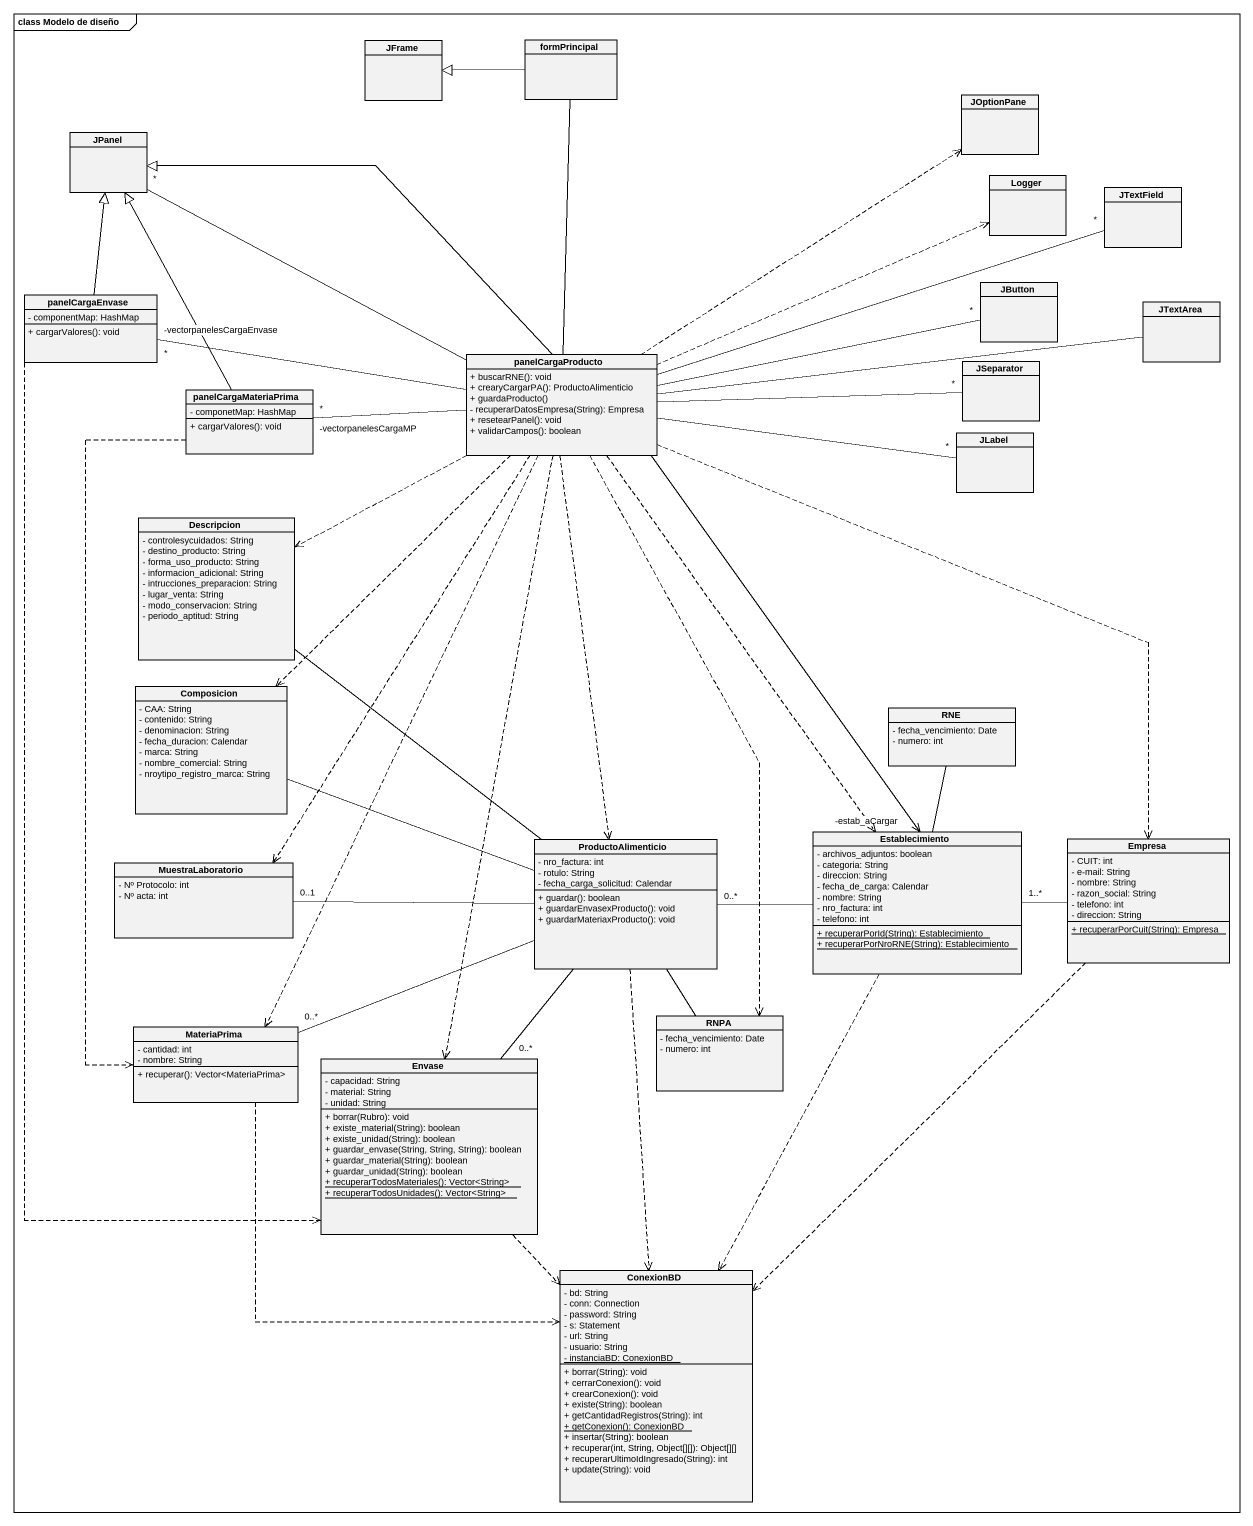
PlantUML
@startuml
mainframe class Modelo de diseño
hide circle
hide empty members
skinparam classAttributeIconSize 0
class JFrame
class formPrincipal
class JOptionPane
class JPanel
class Logger
class JTextField
class panelCargaEnvase {
  - componentMap: HashMap
  + cargarValores(): void
}
class JButton
class JTextArea
class panelCargaProducto {
  + buscarRNE(): void
  + crearyCargarPA(): ProductoAlimenticio
  + guardaProducto()
  - recuperarDatosEmpresa(String): Empresa
  + resetearPanel(): void
  + validarCampos(): boolean
}
class panelCargaMateriaPrima {
  - componetMap: HashMap
  + cargarValores(): void
}
class JSeparator
class JLabel
class Descripcion {
  - controlesycuidados: String
  - destino_producto: String
  - forma_uso_producto: String
  - informacion_adicional: String
  - intrucciones_preparacion: String
  - lugar_venta: String
  - modo_conservacion: String
  - periodo_aptitud: String
}
class Composicion {
  - CAA: String
  - contenido: String
  - denominacion: String
  - fecha_duracion: Calendar
  - marca: String
  - nombre_comercial: String
  - nroytipo_registro_marca: String
}
class RNE {
  - fecha_vencimiento: Date
  - numero: int
}
class ProductoAlimenticio {
  - nro_factura: int
  - rotulo: String
  - fecha_carga_solicitud: Calendar
  + guardar(): boolean
  + guardarEnvasexProducto(): void
  + guardarMateriaxProducto(): void
}
class Establecimiento {
  - archivos_adjuntos: boolean
  - categoria: String
  - direccion: String
  - fecha_de_carga: Calendar
  - nombre: String
  - nro_factura: int
  - telefono: int
  {static} + recuperarPorId(String): Establecimiento
  {static} + recuperarPorNroRNE(String): Establecimiento
}
class Empresa {
  - CUIT: int
  - e-mail: String
  - nombre: String
  - razon_social: String
  - telefono: int
  - direccion: String
  {static} + recuperarPorCuit(String): Empresa
}
class MuestraLaboratorio {
  - Nº Protocolo: int
  - Nº acta: int
}
class RNPA {
  - fecha_vencimiento: Date
  - numero: int
}
class MateriaPrima {
  - cantidad: int
  - nombre: String
  + recuperar(): Vector<MateriaPrima>
}
class Envase {
  - capacidad: String
  - material: String
  - unidad: String
  + borrar(Rubro): void
  + existe_material(String): boolean
  + existe_unidad(String): boolean
  + guardar_envase(String, String, String): boolean
  + guardar_material(String): boolean
  + guardar_unidad(String): boolean
  {static} + recuperarTodosMateriales(): Vector<String>
  {static} + recuperarTodosUnidades(): Vector<String>
}
class ConexionBD {
  - bd: String
  - conn: Connection
  - password: String
  - s: Statement
  - url: String
  - usuario: String
  {static} - instanciaBD: ConexionBD
  + borrar(String): void
  + cerrarConexion(): void
  + crearConexion(): void
  + existe(String): boolean
  + getCantidadRegistros(String): int
  {static} + getConexion(): ConexionBD
  + insertar(String): boolean
  + recuperar(int, String, Object[][]): Object[][]
  + recuperarUltimoIdIngresado(String): int
  + update(String): void
}
formPrincipal -left-|> JFrame
panelCargaEnvase -up-|> JPanel
panelCargaEnvase ..> Envase
JButton "*" -left- panelCargaProducto
panelCargaProducto -up- formPrincipal
panelCargaProducto .up.> JOptionPane
panelCargaProducto -left- "*" JPanel
panelCargaProducto -left-|> JPanel
panelCargaProducto .right.> Logger
panelCargaProducto -right- "*" JTextField
panelCargaProducto -left- "-vectorpanelesCargaEnvase\n*" panelCargaEnvase
panelCargaProducto -right- JTextArea
panelCargaProducto -left- "-vectorpanelesCargaMP\n*" panelCargaMateriaPrima
panelCargaProducto -right- "*" JLabel
panelCargaProducto .left.> Descripcion
panelCargaProducto ..> Composicion
panelCargaProducto ..> ProductoAlimenticio
panelCargaProducto ..> Establecimiento
panelCargaProducto --> "-estab_aCargar" Establecimiento
panelCargaProducto ..> Empresa
panelCargaProducto ..> MuestraLaboratorio
panelCargaProducto ..> RNPA
panelCargaProducto ..> MateriaPrima
panelCargaProducto ..> Envase
panelCargaMateriaPrima -up-|> JPanel
panelCargaMateriaPrima ..> MateriaPrima
JSeparator "*" -left- panelCargaProducto
Descripcion -- ProductoAlimenticio
Composicion -right- ProductoAlimenticio
RNE -- Establecimiento
ProductoAlimenticio ..> ConexionBD
Establecimiento -left- "0..*" ProductoAlimenticio
Establecimiento "1..*" -right- Empresa
Establecimiento ..> ConexionBD
Empresa ..> ConexionBD
MuestraLaboratorio "0..1" -right- ProductoAlimenticio
RNPA -up- ProductoAlimenticio
MateriaPrima "0..*" -right- ProductoAlimenticio
MateriaPrima ..> ConexionBD
Envase "0..*" -up- ProductoAlimenticio
Envase ..> ConexionBD
@enduml
